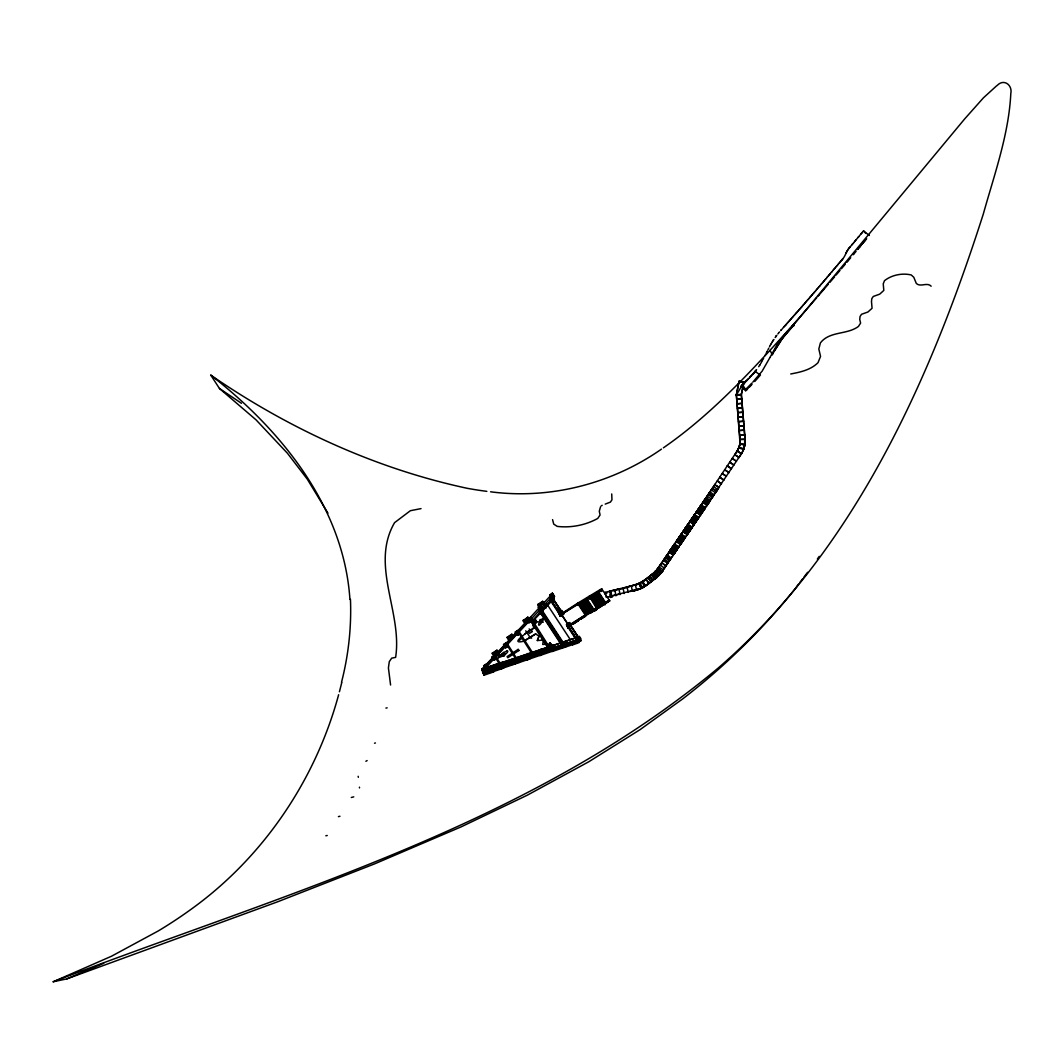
<?xml version="1.0" encoding="UTF-8"?>
<svg xmlns="http://www.w3.org/2000/svg" width="1064" height="1064" viewBox="0 0 1064 1064"><rect width="100%" height="100%" fill="white"/><g stroke="black" fill="none" stroke-linecap="round" stroke-linejoin="round"><path stroke-width="1.5" d="M538.304 607.185L540.791 605.576L538.304 607.185L540.459 610.537L542.946 608.927L540.791 605.576M538.677 609.978L538.677 607.291L540.672 606.001L542.56 608.874L542.494 612.891L540.539 614.167L539.302 612.266M537.307 640.555L539.049 636.139L537.307 640.555L543.398 640.036M540.047 612.279L541.244 611.188L531.096 621.895M540.06 655.517L538.371 652.817L540.06 655.517L542.667 653.722L540.964 651.128M542.879 622.147L538.956 621.762C551.817 609.273 533.184 636.312 540.379 619.501M540.446 612.039L562.67 645.875M540.193 652.91L542.414 651.474L540.871 649.133M540.539 614.167L540.578 610.164L546.098 606.507L542.68 601.306L538.052 604.299L538.052 605.855L542.653 602.889L542.68 601.306M540.845 611.614L563.215 645.688M552.163 651.314L541.084 655.131L539.288 651.514M567.272 644.89L567.298 642.709L565.928 643.6L565.636 645.954L567.272 644.89L566.234 643.321L564.598 644.372L565.636 645.954M745.106 441.693L745.239 440.975M541.656 651.274L541.855 653.522L540.206 654.599L540.273 652.179L541.656 651.274L540.791 649.958L539.408 650.862M546.058 608.049L546.098 606.507M740.225 440.908C738.097 444.167 745.133 446.508 745.119 443.116M745.226 441.44L745.066 442.531M744.574 446.162L744.813 434.657L739.706 435.229L744.813 434.657M739.826 434.977L739.919 443.688L740.198 439.432L745.186 439.193L745.119 440.842M550.115 597.742L550.234 594.909L552.229 593.632L554.118 596.492L553.879 600.721M550.806 602.144L550.873 600.615L553.599 598.846L553.519 600.389M551.232 600.641L551.298 598.939L553.107 601.665M551.684 598.779L551.751 597.356M549.889 642.989L552.402 645.569L549.889 642.989L548.465 645.263L552.402 645.622L548.479 645.183L549.902 642.909M552.336 593.26L549.862 594.869L552.017 598.141L554.504 596.478L552.336 593.207L554.504 596.478M552.416 597.622L552.283 600.415L532.013 622.081M550.181 647.524L482.404 670.267L550.181 647.617L547.056 644.146L542.707 644.465L543.398 639.916M745.212 441.893L745.039 442.996M553.041 648.614L555.248 647.178M555.368 649.466L552.775 651.141L551.086 648.442M558.374 612.532L561.659 610.404L563.441 613.117M558.826 612.691L560.13 616.322L562.856 614.553L562.989 613.09L561.553 610.922L558.826 612.691L560.13 616.322M554.49 646.992L554.57 649.146L552.934 650.21L553.12 647.883M560.529 614.846L549.809 598.567M564.013 613.888L560.648 616.069L560.768 614.739L550.048 598.46M561.433 612.399L561.553 610.922M561.3 615.657L561.499 613.662L561.819 615.737L561.38 615.058L564.026 613.343M739.999 443.063L736.421 394.744L739.094 381.231L743.989 382.269L741.289 394.704L745.026 438.834M562.351 614.979L562.47 613.635L550.234 594.909M745.159 442.704L744.96 443.768M561.619 645.263L576.715 639.916M562.603 646.752L561.646 644.984M562.577 647.976L562.696 646.832L539.461 611.454M563.774 645.489L538.677 607.291M563.867 644.279L568.123 643.082M564.319 642.071L566.527 640.568M566.793 624.794L568.056 628.359L566.793 624.794L569.533 623.012L570.783 626.59M566.966 624.688L577.725 641.047L579.933 639.57M567.059 625.818L567.205 624.528L577.978 640.874L577.779 642.084L579.96 640.528L580.093 638.44L578.71 639.331L578.324 641.592M568.136 627.414L571.421 625.233L569.626 622.507L566.341 624.701L577.779 642.084M569.36 624.422L569.533 623.012M866.149 239.214L864.766 240.969M568.056 645.21L565.463 646.885L563.787 644.186M744.88 444.406L740.025 443.435L738.323 448.968M577.326 604.724L577.539 603.275L601.665 588.738L609.672 600.814L598.46 608.276M577.592 605.097L577.792 603.767L560.169 615.245L602.104 589.403L601.652 591.464M577.765 605.403L577.978 603.953M572.844 643.454L572.632 644.904L577.672 643.161M579.069 605.31L579.268 603.993L585.679 613.755M579.534 605.044L579.734 603.727L586.158 613.476L585.932 614.713L587.793 613.609M586.397 614.447L586.623 613.17L580.212 603.448L580.479 604.472M580.944 604.246L581.144 602.902L587.554 612.651L587.328 613.915M739.959 443.927L739.706 444.845M582.341 603.408L582.553 602.078L578.324 604.578M577.1 637.802L579.308 636.299L580.838 638.626L578.63 640.129M582.806 603.195L583.019 601.812L589.429 611.547M583.258 602.929L583.498 601.532L589.908 611.268L589.642 612.585M577.646 641.286L577.433 642.603L580.159 640.834L580.385 639.504L577.646 641.286L576.209 639.105M488.948 669.708L490.65 672.421L493.244 670.613L493.576 671.916L484.053 675.201L481.766 669.269L578.377 637.004L489.6 666.862M584.202 602.37L584.429 600.987L590.839 610.723M739.839 444.18L740.039 443.449M744.84 444.672L743.39 449.912M584.655 602.144L584.894 600.721L591.305 610.443L591.039 611.8M576.475 639.823L578.151 642.523L580.745 640.834L569.16 623.211L580.745 640.834M579.042 636.871L580.838 639.61L577.553 641.738M585.12 601.892L585.36 600.442L591.77 610.177L591.504 611.534M744.906 444.792L743.975 448.33M585.586 601.626L585.838 600.163L592.236 609.898M585.918 600.681L586.224 598.846L589.483 596.744L589.137 598.593M482.524 672.062L483.761 673.978L579.135 640.914L483.628 673.765L482.817 670.653M578.936 642.736L579.188 641.273L562.683 646.952M586.051 601.32L586.304 599.897L578.47 604.977M481.819 669.469L483.096 671.451L579.601 639.198L483.043 671.264L481.766 669.269L551.498 594.683L552.495 596.239L482.803 670.879L481.965 669.868L530.843 617.519L531.707 618.45L530.843 617.519M586.517 601.067L586.769 599.617L593.18 609.313L592.901 610.709M586.331 613.835L593.632 609.1L587.235 599.351L578.803 604.272L585.213 614.021L585.36 616.548L585.559 615.431L577.539 603.275L562.829 612.798M585.054 616.389L585.28 615.112L570.264 624.887M589.31 598.912L589.669 596.917M586.863 614.181L587.102 612.891L580.678 603.182M589.882 598.221L597.941 592.901L604.339 602.596M590.613 598.766L590.946 596.971L597.356 606.693M589.19 612.851L589.443 611.521M590.573 612.066L590.839 610.683L585.107 614.633M591.97 611.268L592.249 609.858M740.105 440.469L736.315 395.023L739.094 381.231M739.932 444.087L739.679 445.257M592.422 611.015L592.715 609.592L586.304 599.897M595.72 595.734L596.079 593.978L602.477 603.687L602.091 605.336M596.186 595.441L596.545 593.712L602.942 603.408M593.632 609.1L585.213 613.995M597.476 593.739L597.862 591.863L601.892 589.283M597.582 594.59L597.941 592.901M598.061 594.284L598.407 592.621M741.302 394.664L743.989 382.269L736.315 395.023L741.289 394.704L736.328 394.97M596.532 608.661L596.891 606.932L590.48 597.25L598.872 592.355L605.256 602.064L596.292 607.89M598.021 607.611L609.22 600.136L596.798 607.69L597.064 609.18L589.23 596.252L588.751 598.872L601.213 590.799M598.846 607.305L599.232 605.562M599.311 607.025L599.697 605.296L593.286 595.614M599.764 606.746L600.163 605.017L593.752 595.348M600.229 606.467L600.628 604.738L594.217 595.069M598.38 607.571L600.708 606.161L601.094 604.472L594.683 594.803L601.08 604.498M601.546 604.232L595.135 594.563L601.559 604.192L601.16 605.908L599.351 603.142M601.626 605.629L602.024 603.926L595.614 594.257M642.962 581.37L635.368 584.907L604.99 592.382L604.711 593.606L605.882 593.313M739.374 446.202L739.653 445.337M739.493 445.949C736.221 449.154 751.104 450.71 739.068 447.226L737.166 451.07L741.422 453.743L741.794 453.078M604.339 602.557L603.953 604.192L604.804 602.291M341.81 682.383L339.429 691.76M605.256 602.064L596.891 606.932M604.897 604.937L605.336 603.128L609.379 600.495M609.379 592.435L609.685 591.212L619.807 588.764M610.005 592.076L610.816 590.986L611.893 596.864M744.88 444.393L743.643 449.287L744.042 448.237M611.108 597.104L609.685 591.212M611.547 596.066L611.494 596.971M614.487 590.932L614.872 590.015L615.936 595.84M338.631 694.726C315.529 780.045 263.207 857.385 191.36 909.095A433.713 410.332 -37.3 0 1 158.243 930.96L111.52 956.217L53.2 981.766L66.713 978.92L277.837 901.713L374.462 863.928L461.217 826.834L527.385 795.141L588.871 761.704L640.116 729.611L682.742 698.862A657.698 623.903 -12.8 0 0 796.723 586.796M620.019 594.683L619.022 588.964L614.021 591.052M624.116 593.539L623.172 588.405M627.095 587.328L626.044 587.208M628.199 592.409L627.055 586.956M694.167 515.561L694.912 514.098M626.935 587.355L640.422 582.926M635.274 585.187L640.062 583.112L642.51 587.621L646.566 585.107M641.579 582.474L647.484 577.912M638.121 589.429L641.286 588.232L639.118 583.577L645.914 579.109L649.107 583.178L642.842 587.674M647.71 577.912L652.432 574.148M643.707 580.824C640.887 591.385 651.713 580.891 655.397 578.351M649.585 576.475L652.791 580.492M651.155 575.278L655.544 571.474M657.033 577.021L656.302 577.779L653.017 573.682L645.436 579.654M651.461 575.065C653.934 570.065 660.372 576.888 655.171 578.696M650.915 581.928L648.109 577.433M482.271 669.682L550.035 647.045L550.314 648.322L482.577 670.958L482.271 669.682L550.035 647.045M668.471 562.031L664.189 559.185L655.544 571.488M674.842 543.491L657.619 569.054L658.988 566.952L663.284 569.812L661.861 571.847C651.301 563.175 660.744 579.321 663.298 569.772L685.881 536.376M482.577 670.958L550.314 648.322M643.188 581.383L651.554 574.813L654.759 578.843L654.24 579.388M665.931 566.008L661.808 562.736L661.449 563.428M664.189 559.185L663.776 559.97M669.961 560.036L665.904 556.618L665.505 557.443M666.729 555.647L667.5 554.278M668.445 553.16L669.057 551.95L673.339 554.796L672.727 555.967M669.057 551.95L668.618 552.894M660.478 573.682L661.875 571.807L657.552 576.715L654.028 572.937C656.249 566.74 659.747 575.97 661.875 571.807M669.057 552.269L669.362 551.498L673.645 554.344M672.249 547.295L676.624 549.995L676.012 551.152L671.61 548.213L671.118 549.25M671.517 548.678L673.499 545.46L678.101 547.814L673.805 545.007L673.166 546.284M664.441 568.216L660.279 564.997L659.946 565.636M665.971 565.902L661.795 562.763M675.68 542.627L681.199 534.181M667.434 563.774L667.846 562.962M676.904 540.845L677.316 539.834L681.598 542.64L677.289 539.874M678.819 537.666L683.101 540.459L678.832 537.613L678.327 538.77M669.336 560.967L670.027 559.704M743.816 387.229L742.22 385.181L746.529 390.288M670.613 559.052L671.796 557.084M679.75 536.682L680.362 535.405L684.644 538.198M736.687 399.466L741.768 398.894L736.66 399.173M671.251 558.121L667.181 554.716L664.441 558.799M681.572 533.636L680.375 535.777M682.33 532.931L685.562 527.771L689.804 530.617M673.352 555.062L673.964 553.865M686.905 535.259L688.009 533.224L683.726 530.444L682.835 532.173M673.964 554.171L674.589 552.961L670.28 550.154L674.563 553.001M674.576 553.267L675.201 552.07L670.985 549.13M684.152 530.271L685.243 528.236L689.512 531.016L688.421 533.037M737.073 403.921L742.153 403.349L737.046 403.722M675.174 552.389L677.795 548.266M684.884 529.194L685.549 527.797M675.6 551.751L675.906 551.019M676.638 550.248L676.957 549.49L672.661 546.683L671.929 548.066M677.05 549.649L677.369 548.878L673.073 546.071L672.541 547.175M677.462 549.037L678.101 547.814L673.791 545.047M678.074 548.146L679.138 546.298M688.993 523.182L689.804 521.533L694.047 524.366L693.236 525.962M679.949 545.42L685.549 536.868L684.817 538.304M689.605 522.291L690.403 520.668L694.672 523.435L690.39 520.708M680.255 544.967L680.987 543.531M690.656 520.735L691.294 519.392L695.55 522.171M680.867 544.09L681.904 542.188M695.683 522.358L696.175 521.24L691.906 518.474L683.048 531.894M681.785 542.746L682.516 541.297L678.22 538.504M691.733 519.152L692.81 517.157L697.066 519.937L695.989 521.905M743.217 450.338L743.523 449.66M682.41 541.815L683.421 539.967L679.138 537.174M683.301 540.525L684.032 539.089L679.75 536.283M697.824 519.205L698.569 517.742L694.313 514.976L693.542 516.479M683.926 539.594L684.338 538.637L680.056 535.844L679.138 537.573M684.232 539.155L684.95 537.759L680.667 534.966L680.175 536.07M695.67 513.34L701.522 504.416M686.599 535.697L691.467 528.17M696.893 511.545L697.638 510.068L701.868 512.888M697.505 510.627L698.543 508.765L702.772 511.571M743.177 417.008L738.203 417.314L743.177 417.061M687.809 533.928L688.608 532.346L684.338 529.553L683.46 531.282M698.742 508.818L699.434 507.462L703.663 510.268M742.419 408.071L737.445 408.39L742.406 407.964M699.354 507.9L700.325 506.158L704.714 508.725M691.028 528.821L690.177 530.444M690.842 529.486L692.531 526.614M703.011 502.208L702.267 503.578M692.225 527.052L691.706 528.263L693.249 525.922M702.719 502.9L703.636 501.29L707.866 504.083L706.948 505.653M704.82 499.575L703.517 501.703M738.576 421.783L743.669 421.224L738.549 421.557M704.567 500.133L705.233 498.963M693.848 525.057L694.393 523.847L690.097 521.107L694.393 514.87M694.154 524.605L695.271 522.557L691.001 519.791L690.031 521.653M695.071 523.262L695.869 521.679L691.613 518.913M696.907 520.562L697.678 519.059M712.787 496.928L713.226 496.117L708.983 493.363L708.558 494.175M697.519 519.658L697.997 518.58M738.961 426.265L744.055 425.693L738.935 426.119M698.383 518.407L699.168 516.878M711.098 490.358L712.242 488.509M699.913 516.107L701.096 514.005M700.218 515.654L701.349 513.646M712.162 488.748L713.598 486.487L717.668 489.56M701.136 514.298L702.187 512.409L697.944 509.643M702.054 512.928L703.091 511.092L698.835 508.339L698.303 509.457M702.985 511.571L704.102 509.603M703.903 510.201L705.312 507.847M704.208 509.736L704.873 508.486L700.631 505.733L700.179 506.677M704.834 508.818L705.764 507.182M706.642 506.105L709.05 502.328L704.82 499.561M719.73 477.364L723.959 480.103L719.823 477.217M707.879 504.269L708.77 502.74L704.528 499.987M708.81 502.886L709.262 502.022M709.422 501.969L711.337 498.923L707.108 496.17L706.669 497.008M722.23 473.6L726.459 476.326L722.256 473.56M710.26 500.718L706.27 497.42L705.366 498.763M724.797 469.729L728.946 472.576M714.05 495.026L710.034 491.807L709.196 493.058M715.327 493.098L716.484 491.249M716.391 491.488L719.384 486.926M729.718 462.308L733.947 465.048L729.798 462.202M744.707 434.91L745.079 439.432L740.198 439.432M53.2 981.766C281.002 894.239 527.305 827.18 718.32 667.939C853.86 550.713 929.604 381.697 983.269 214.143C994.241 174.922 1008.845 134.197 1010.787 93.752C1012.729 85.093 1003.924 78.35 997.247 85.399A39.009 35.897 -13.5 0 0 996.343 86.064L983.429 97.835L964.609 118.995L782.971 337.66M719.078 487.352L714.729 484.905L715.141 484.187M732.218 458.557L736.434 461.284L732.338 458.371M793.465 325.73L792.946 324.706M734.825 454.554L738.881 457.587M845.667 253.977L845.986 253.285M721.459 483.867L717.336 480.888L721.392 483.96M738.948 447.478L737.232 450.976L737.645 450.218M846.026 253.192L846.226 252.78A24.858 23.634 18.8 0 1 848.873 248.417L849.857 247.194M742.991 450.857L742.313 452.213M845.508 254.323L845.308 254.748A24.632 23.474 18.5 0 1 842.701 259.018M846.146 252.939L846.346 252.514A24.858 23.634 18.8 0 1 848.966 248.245L849.338 247.832M739.094 457.267L734.705 454.807L737.286 450.83L741.435 453.743L743.763 449.048M766.665 352.304L767.317 351M766.08 353.501L766.732 352.184M869.368 235.463L863.516 230.915L865.83 233.415M769.831 357.704L762.143 371.137L752.846 382.109M769.964 357.438L778.369 342.315L788.624 329.774M765.481 354.658L765.029 355.589M772.291 354.804L770.057 350.282L787.559 330.971M772.411 354.565L773.355 352.703M767.915 349.843L768.767 348.154M772.836 353.714L773.235 352.955M773.368 352.689L782.878 337.7M763.606 358.302L762.861 359.738M769.511 346.771L770.269 345.361M774.432 350.654L781.641 339.27M770.336 345.255L771.107 343.858M762.369 360.616L761.877 361.521M771.187 343.752L772.118 342.143M761.505 362.146L760.707 363.529M742.034 452.679L741.236 454.049M772.052 342.289L773.767 339.509M760.161 364.38L759.643 365.258M759.856 364.872L758.699 366.708M772.943 340.839L773.621 339.735M737.352 450.724L736.78 451.681M738.935 457.52L741.555 453.49M666.889 555.488L693.116 516.718L697.359 519.538M677.223 540.366L673.991 545.074M677.502 539.953L683.261 531.548M704.408 500.16L691.268 519.831M736.9 451.429L693.13 517.091M741.182 454.062L685.535 536.908L681.266 534.075M691.001 529.26L689.326 531.707L690.124 530.138L685.841 527.358L685.309 528.582M670.48 550.168L672.036 547.588L676.638 549.955M709.608 492.605L711.297 489.932L715.5 492.725M713.811 486.182L714.848 484.612L719.064 487.405M668.737 561.619L669.349 560.715M715.527 492.672L711.55 498.604M688.222 523.914L685.974 527.172M669.389 560.662L665.266 557.576L664.88 558.361M708.983 493.363L705.818 498.271M670.852 558.48L670.214 559.438L665.891 556.658M600.522 506.89L599.285 511.199L600.069 514.989L597.769 518.421C585.692 525.164 570.942 528.037 557.203 526.387L553.719 524.1L552.562 519.631M858.116 248.67L857.597 249.481L858.196 248.803M700.378 506.384L701.229 504.868L705.472 507.621M711.949 498.178L712.388 497.353L708.159 494.614L707.72 495.438M662.473 571.102L667.633 563.282L663.324 560.462L662.978 561.167M696.787 520.349L692.518 517.596M673.419 554.663L675.494 551.631L671.211 548.811L669.123 551.844M691.906 527.544L687.65 524.765L691.933 527.491L687.357 525.151L686.533 526.773M700.697 514.577L696.441 511.811L700.684 514.63L703.504 510.481M694.593 514.577L698.849 517.357L693.755 524.791L689.804 521.533M703.211 501.915L707.267 504.948M695.816 513.127L696.747 511.385L700.976 514.191M673.352 554.756L668.751 552.389M663.191 570.025L661.755 572.1L657.645 568.974M696.441 512.21L697.04 510.946L701.282 513.752M678.526 538.477L679.444 536.735L683.713 539.568M689.765 531.069L690.416 529.699L686.147 526.919M858.236 248.497L866.123 239.134M685.509 528.289L686.759 526.042L691.001 528.861M692.518 518.008L693.715 515.854L697.957 518.66M658.137 568.189L662.26 571.288M817.338 559.052L819.24 556.366M775.137 337.567L776.028 336.291M675.853 542.374L676.704 540.725L680.973 543.571M673.592 545.659L674.536 543.93L678.805 546.776L678.486 547.548L674.124 544.555M676.465 541.47L677.01 540.286L681.279 543.119M677.09 540.565L677.914 538.956L682.197 541.789M775.629 336.889L776.534 335.612M677.702 539.661L678.526 538.065L682.795 540.898M669.256 551.95L669.974 550.607L674.257 553.453M669.881 551.046L670.586 549.702L674.869 552.548M666.131 556.525L666.543 555.674L670.839 558.52M776.135 336.211L776.693 335.399M807.603 572.312L803.626 577.566M756.584 369.62L754.762 372.014M705.126 499.309L705.432 498.657L709.648 501.45M756.238 370.073L754.935 371.788M781.601 339.376L782.705 337.913M799.596 582.766L802.628 578.869M657.725 568.748L656.488 570.437L660.505 573.629L658.549 575.744M796.55 586.65L798.585 584.069M754.748 381.484L760.428 375.033A48.665 46.869 14.4 0 1 755.121 371.269L755.068 371.349M842.741 258.831L841.784 260.068M777.837 334.003L778.436 333.205M618.849 589.589L626.909 587.461M842.568 259.044L839.642 262.608M754.988 371.442L753.458 373.544M782.798 337.873L793.664 325.305M687.158 525.869L687.969 524.273L692.212 527.106M849.431 247.792L850.043 246.981M778.728 332.926L779.5 331.928M866.655 238.708L866.029 239.453M853.687 242.712L855.722 240.211M854.924 241.235L858.728 236.62M858.116 237.418L862.186 232.497M861.188 233.761L863.516 230.915M841.691 260.108L841.065 260.919M754.442 372.307L752.9 374.182M858.555 248.378L859.26 247.54M859.446 247.327L860.058 246.582M859.978 246.688L861.388 244.986M861.813 244.494L862.452 243.723M862.877 243.23L863.516 242.446M863.875 242.02L864.58 241.182M850.482 246.516L852.703 243.802M851.905 244.826L853.767 242.539M850.721 257.714L847.689 261.318M853.222 254.735L853.927 253.897M854.113 253.684L856.068 251.343M839.11 263.247L840.081 262.023M845.375 264.072L841.438 268.727M846.798 262.369L847.516 261.531M833.923 269.365L834.894 268.141M834.455 268.74L836.69 266.04M836.251 266.625L838.299 264.138M837.86 264.723L839.19 263.074M840.001 270.416L836.065 275.071M829.455 274.632L830.253 273.634M829.986 274.007L831.862 271.732M831.423 272.317L833.285 270.043M833.032 270.416L834.003 269.205M834.641 276.76L829.8 282.439M825.159 279.672L825.77 278.888M825.518 279.26L827.38 276.999M826.941 277.571L828.816 275.31M828.377 275.895L829.534 274.472M828.364 284.128L824.241 288.956M754.017 372.613L750.625 376.363M821.475 283.915L819.599 286.176M821.036 284.5L822.911 282.239M822.472 282.825L824.334 280.563M823.908 281.149L825.238 279.513M817.351 288.73L815.649 290.765M818.602 287.267L816.913 289.302M818.349 287.639L820.038 285.591M822.991 290.419L818.854 295.233M823.35 289.993L824.068 289.155M813.681 293.065L814.652 291.855M814.399 292.228L815.915 290.406M817.95 296.271L818.668 295.433M810.263 297.016L811.061 296.031M810.808 296.391L812.311 294.568M811.885 295.14L813.401 293.318M813.135 293.691L813.761 292.906M816.7 297.734L810.569 304.823M807.629 299.982L806.113 301.804M807.204 300.553L808.72 298.731M808.467 299.104L809.797 297.481M809.544 297.853L810.342 296.856M660.305 573.749L656.288 577.805L652.737 573.895M804.317 303.878L805.288 302.681M805.036 303.041L806.366 301.431M810.196 305.235L804.038 312.311M801.418 307.19L802.03 306.419M801.777 306.778L803.121 305.168M802.868 305.541L804.198 303.932M798.771 310.156L797.428 311.752M798.519 310.515L799.862 308.906M799.609 309.265L800.939 307.669M800.687 308.028L801.485 307.044M803.852 312.523L796.55 320.836M780.71 330.611L781.521 329.627M795.965 313.415L796.763 312.43M796.338 313.002L797.681 311.393M793.478 316.168L792.321 317.551M780.896 330.399L781.694 329.414M793.225 316.513L794.582 314.917M794.329 315.277L795.673 313.68M795.234 314.239L796.032 313.255M790.672 319.413L791.47 318.442M791.217 318.801L792.574 317.192M796.364 321.049L791.669 326.369M788.53 321.754L787.174 323.35M789.448 320.716L788.091 322.312M789.195 321.075L790.552 319.479M790.113 320.038L790.738 319.267M793.571 326.023L794.303 325.185M785.884 324.799L786.509 324.028M786.256 324.387L787.427 322.99M789.554 328.736L788.57 329.827M789.488 328.816L790.579 327.592M790.472 327.685L791.776 326.236M782.439 328.59L784.474 326.302M784.221 326.661L785.591 325.065M785.152 325.624L785.95 324.653M656.594 570.171L655.291 571.74L659.068 575.238L654.972 571.913M524.818 633.825C555.062 615.125 500.851 646.686 523.727 641.206L535.684 633.918L523.727 641.313M770.057 350.282C737.379 385.713 703.158 420.333 663.377 447.838M751.809 375.326L750.772 376.496M659.733 574.4L658.284 575.877M482.404 670.267L531.269 617.798L533.769 628.279M541.643 610.763L551.884 599.803L541.643 610.696L564.904 646.181L564.784 647.338L563.016 644.664M483.588 673.831L485.836 671.424M498.231 658.19L503.857 652.166M750.24 376.988L749.788 377.534M749.588 377.747L750.04 376.975M749.841 377.175L748.99 378.358M748.471 378.598L747.593 379.795M751.836 383.133L746.17 388.905M747.101 379.994L745.957 381.471M747.886 379.196L746.582 380.819M752.075 384.224L750.599 385.74M745.917 381.205L740.97 386.205M746.516 380.606L744.986 382.455M750.107 386.245L749.295 387.057M750.798 385.527L749.402 386.964M744.055 383.399L744.773 382.601M744.401 383.053L745.305 382.056M743.231 384.237L744.122 383.266M748.311 388.067L745.718 390.674L746.715 389.677M742.167 385.314L742.778 384.609M654.107 572.738L653.017 573.682M656.382 577.579L654.666 579.082L651.54 574.853M654.759 578.843L646.739 585.16M646.819 585.08L655.73 578.085M646.486 585.346L645.422 586.104M661.476 449.128C612.146 483.561 550.407 499.681 490.584 491.794M577.845 638.014L579.215 637.123M578.178 642.403L580.771 640.714M496.928 650.171L497.101 651.128L492.459 654.134L492.26 653.19L496.928 650.171L498.63 652.791M506.291 644.146L507.249 643.68L517.011 658.975L516.04 659.441L517.011 658.975M494.215 655.757L492.22 657.047L494.108 659.959L496.103 658.656L492.871 653.376L496.848 650.809L499.907 655.504M492.871 653.376L495.731 653.19L497.54 652.019L496.848 650.809M505.639 647.843L508.14 646.167L505.972 642.856L503.485 644.531L505.639 647.79M529.114 628.93L532.16 631.577L529.433 633.466L528.077 631.152M494.64 656.608L495.611 656.156L500.851 664.375L499.894 664.827L500.851 664.375M560.249 614.859L562.989 613.09M498.005 656.927L500.333 655.411L500.492 656.355M502.7 653.948C507.448 651.314 499.734 654.533 504.137 656.275M578.696 604.924L587.222 599.404M485.317 666.609L486.275 666.157L487.897 668.711L486.953 669.163L487.897 668.711M505.094 654.4L504.017 655.225L503.245 653.948L504.336 653.243L505.121 654.52M485.929 668.711L487.937 667.407L486.048 664.508L484.04 665.798L486.674 671.743L488.655 670.453M485.809 669.083L488.31 667.407L486.155 664.096L483.641 665.718L485.796 669.043M490.783 671.49L490.291 668.884L491.688 667.979L492.433 670.426L490.783 671.49L489.759 669.908L489.427 667.554L490.823 666.649M492.433 668.245L490.211 669.682L488.669 667.274M503.006 664.202L501.609 665.093L501.969 667.7L503.618 666.636L502.142 662.872M501.516 665.838C495.412 659.56 507.648 671.464 502.221 662.047M499.694 665.146L501.836 668.631L504.442 666.928L502.74 664.229M596.425 607.238L602.956 603.381M570.41 624.289L596.798 607.69M515.907 659.88L514.524 660.784L514.737 663.364L516.373 662.3L515.056 658.563L516.373 662.3M584.535 615.524L585.932 614.673M514.444 661.515C508.233 655.118 520.615 667.221 515.136 657.738M570.849 624.967L609.672 600.814M592.435 610.962L590.108 612.332L590.374 610.962L583.963 601.266M590.148 612.492L596.944 608.089M568.229 626.975L570.956 625.193M573.456 623.783L578.789 620.325M581.463 618.596L585.466 615.99L585.014 615.325M596.066 608.927L597.463 608.089M572.831 624.315L578.257 620.791M580.984 619.035L583.697 617.266M600.694 606.187L602.557 605.03M590.587 613.157L597.13 608.927L596.678 608.249M526.547 655.158L527.93 654.254L529.127 657.911L527.478 658.975L526.441 657.392M594.43 611.215L596.572 609.818L596.957 608.049L593.712 610.151L586.224 598.846M515.495 659.893L517.184 662.486L514.59 664.282L512.901 661.702M528.795 655.584L527.412 656.475L527.478 658.975M532.293 654.134L533.131 653.602L518.873 631.231L517.902 631.697L532.146 654.054L533.131 653.602M529.978 658.816C530.883 655.983 523.368 663.377 529.925 658.097L528.236 655.517M549.197 648.229L548.199 648.694L549.197 648.229L530.324 618.756M552.256 646.566L553.626 645.675M565.064 642.284L566.434 641.393M540.193 606.812L538.663 604.485L542.613 601.931L543.957 602.317L545.672 606.586L541.722 609.14M538.663 604.485L543.957 602.317M554.118 596.492L552.136 597.782L551.923 601.998L550.687 600.109M544.675 603.408L542.879 604.565L542.161 603.474M550.78 601.054L554.065 598.872M523.262 620.924L527.864 617.133L523.262 620.924L524.964 623.517M523.821 620.325L527.784 617.772L530.989 621.283L528.994 622.573L527.119 619.581L523.821 620.325L526.121 623.823M529.101 618.397L527.106 619.687L527.212 622.241M529.486 619.288L530.471 618.809M527.837 620.684L529.633 619.514M508.978 640.528L507.196 637.256L511.837 634.237L513.553 636.857M507.794 637.442L511.771 634.876L513.393 636.924L511.584 638.081L510.866 636.99L507.794 637.442L510.095 640.954M507.275 637.921L511.837 634.237M535.431 619.714L533.649 620.871L535.072 623.198C539.541 622.746 532.758 616.987 536.855 622.054M534.208 620.844L535.312 620.139L536.057 621.429L534.966 622.134L534.208 620.844L535.312 620.139M518.048 631.763L518.873 631.231M510.866 636.99L512.675 635.82M536.841 621.881L535.072 623.198M517.264 635.328L519.764 633.705L517.609 630.407L515.109 632.069L517.277 635.381L519.764 633.758M503.871 644.571L505.866 643.281L507.754 646.167L505.759 647.471L503.871 644.571L504.203 646.846M507.222 650.609L498.883 656.076C498.83 659.693 510.587 651.567 507.235 650.716M518.168 649.359L507.076 656.608L507.794 657.738L518.899 650.49L518.168 649.359L518.899 650.596M641.326 582.42L642.536 581.649L645.516 585.865L641.193 588.472L642.776 587.7M530.963 637.097C528.781 638.826 531.721 635.886 531.588 638.214M640.927 582.846L639.969 583.378M641.299 582.434L640.488 582.886M351.293 797.481L353.753 796.856M338.405 816.633L339.961 816.261M374.528 743.204L375.446 742.965M365.896 761.279L367.12 760.574M601.187 505.892L602.197 505.32M631.404 586.158L632.295 591.291L636.219 590.227M103.727 963.266L66.713 978.92M640.927 588.379L606.294 597.356L604.99 592.382M484.053 675.201L483.708 673.911L502.288 666.423L501.836 663.776L501.024 662.5L481.766 669.269M640.222 588.871L636.339 590.201M501.836 663.776L483.043 671.264L483.761 673.978M610.204 592.036L610.257 591.105L611.534 596.093M635.301 585.107L639.052 583.777L641.206 588.445L636.658 590.054M489.985 669.535L500.333 665.971L501.344 667.7M490.025 669.722L525.895 657.286M529.008 656.222L560.09 645.516M508.831 663.377L502.62 665.505L503.591 667.008L502.594 665.04M513.486 661.768L516.585 660.704M538.331 653.216L541.443 652.152M552.309 648.415L555.421 647.338M483.136 673.02L563.787 645.383M562.111 646.061L577.18 640.834M483.575 673.579L562.63 646.486M501.57 668.604L541.084 654.998M493.497 671.584L501.596 668.804L501.423 667.806M572.671 644.624L552.149 651.527L531.933 619.501M637.988 589.469L636.445 589.895M632.322 591.198L636.631 590.121L635.368 584.907L627.215 586.916M610.603 591.917L611.374 591.717M606.267 593.22L607.025 593.034M636.312 589.922L633.984 590.507M610.284 597.476L612.279 596.758M620.325 593.912L611.747 596.026M634.37 590.414L629.688 591.584M790.751 373.969C800.5 372.134 810.741 369.913 818.016 362.691L820.544 356.387L818.828 349.019L820.397 342.914C829.614 330.877 846.984 334.974 858.395 326.475L860.603 323.137L859.739 319.466L860.044 316.513L861.508 314.292L867.958 311.991L872.068 308.254L871.496 301.644L871.788 298.705L873.265 296.47L879.702 294.156L883.812 290.419L883.24 283.822L884.49 280.683C891.738 274.924 902.259 272.85 911.21 274.951L913.79 277.278L916.304 283.45C920.533 287.519 927.063 281.894 931.16 286.189M325.85 835.772L327.233 835.493M385.926 708.092L387.15 707.839M605.203 504.11L610.43 502.102L611.96 499.827L611.72 493.962M421.025 508.619L410.372 510.707L394.558 522.663C369.926 565.157 402.604 612.399 395.622 657.379L391.685 658.151L389.291 661.662L388.413 667.913L390.581 685.003M736.421 394.744L741.395 394.438L745.119 440.39M486.847 491.355L482.285 490.743A334.123 318.109 0.1 0 1 467.202 488.296C375.326 468.626 288.091 428.313 210.805 375.153L219.45 388.48L256.052 419.854L287.413 453.224L307.297 479.159L327.951 513.167M739.041 381.391L743.922 382.428M724.73 469.836L728.946 472.562M708.97 493.417L713.199 496.157M241.462 403.296L219.45 388.48M704.235 500.426L708.451 503.219M703.929 500.851L708.159 503.658M703.344 501.716L707.56 504.522M702.745 502.58L706.975 505.387M700.923 505.294L705.153 508.1M700.032 506.597L704.262 509.403L703.357 510.693L699.141 507.9M703.982 509.789L699.726 507.036L703.956 509.842M698.822 508.379L703.065 511.146M698.237 509.204L702.466 512.01M697.346 510.507L701.575 513.313M696.149 512.25L700.378 515.056M694.3 515.016L698.556 517.782M694.007 515.415L698.25 518.221M693.409 516.293L697.651 519.099M692.797 517.197L697.053 519.977M692.212 518.035L696.455 520.855M691.893 518.514L696.149 521.293M690.709 520.23L694.952 523.049M687.051 525.589L691.307 528.422M686.453 526.481L690.709 529.3M685.229 528.276L689.499 531.069M684.937 528.675L689.193 531.508M684.631 529.114L688.887 531.947M684.032 530.005L688.288 532.825M683.713 530.484L687.982 533.277M683.421 530.883L687.677 533.716M687.384 534.155L682.902 531.628L687.078 534.594M680.973 534.514L685.229 537.347M680.348 535.445L684.618 538.238M677.622 539.395L681.891 542.228M676.398 541.177L680.667 544.01M676.092 541.616L680.362 544.462M669.668 551.046L673.951 553.892M535.684 633.918L539.049 636.259M657.486 569.067L661.635 572.113M657.406 569.293L661.542 572.352M210.805 375.153C281.202 429.869 343.832 507.102 349.923 599.391M740.89 386.298L745.611 390.781M655.238 571.78L658.948 575.345M540.379 619.581L542.879 622.201M653.855 573.11L657.339 576.888M649.904 576.223L653.11 580.252M648.029 577.659L651.235 581.689M645.835 579.348L649.027 583.365M642.417 581.915L645.316 586.158M609.167 600.375L609.606 601.054M597.862 591.863L605.323 603.168M597.01 593.446L603.408 603.142M592.821 595.88L599.218 605.602M592.355 596.159L598.753 605.868M591.89 596.425L598.287 606.148M591.411 596.705L597.822 606.413M582.553 602.078L588.964 611.827M582.088 602.357L588.498 612.093M581.609 602.623L588.033 612.372M580.199 603.488L586.623 613.197M568.921 623.424L579.694 639.77L579.481 640.98L576.794 636.91M557.603 608.488L559.398 611.228M561.193 613.955L567.91 624.156M578.111 639.637L579.095 641.14M561.42 614.38L568.056 624.515M549.995 599.883L560.648 616.069M546.75 603.793L570.144 639.358M542.613 601.931L545.672 606.586M538.052 604.299L539.767 606.892M542.042 610.271L563.122 642.43M554.57 649.146L553.533 647.577L551.897 648.641L552.934 650.21M530.856 629.595L532.16 631.577M523.222 620.139L525.776 624.049M541.855 653.522L540.818 651.953L539.182 653.017L540.206 654.599M525.736 630.806L530.258 637.708M539.288 652.245L541.084 655.131M528.01 653.429L529.553 655.836L527.332 657.206M529.127 657.911L527.93 654.254M511.771 634.876L513.3 637.216M527.332 659.906L525.643 657.313M507.196 637.256L509.749 641.166M512.09 651.634L513.779 654.214M513.699 661.781L514.737 663.364M497.54 652.019L498.258 653.123L496.449 654.293L495.731 653.19M502.115 665.239L503.791 667.846L503.551 666.729M501.49 665.2L502.288 666.423M500.945 666.117L501.969 667.7M492.26 653.19L493.962 655.81M499.841 665.944L501.596 668.804M491.98 669.256L493.576 671.916M491.408 668.844L492.433 670.426M489.427 667.554L490.291 668.884M506.424 644.212L516.173 659.52M494.773 656.688L500.027 664.92M485.437 666.689L487.073 669.243M578.377 637.004L579.601 639.198M531.215 620.152L549.037 648.149M529.646 619.341L548.372 648.761M610.071 594.723L610.669 597.383M358.156 776.308L358.329 777.305M501.423 666.835L503.658 666.064M518.82 661.941L518.873 662.619M359.472 787.161L359.486 787.932M534.966 622.134L536.057 621.429M745.239 440.243L745.119 441.228M350.455 599.351A294.01 281.189 -39 0 1 341.504 682.303M551.511 646.287L553.719 644.851L551.511 646.287M562.71 613.423L552.881 598.567L562.71 613.423M565.849 644.332L568.056 642.909L565.849 644.332M737.937 412.593L742.911 412.273L737.937 412.593M739.44 430.494L744.441 430.175L739.44 430.494M727.337 465.819L731.447 468.798L727.337 465.819M511.385 661.569C505.107 666.303 521.054 663.63 509.935 663.776L511.372 661.502L513.885 664.175L511.385 661.569M494.321 655.344L491.834 657.007L493.989 660.318L496.489 658.656L494.334 655.384M520.828 639.025L519.059 640.328L520.828 639.025M529.207 617.985L526.72 619.647L528.875 622.945L531.375 621.27L529.207 618.038M517.49 630.819L515.495 632.122L517.383 635.009L519.378 633.718L517.49 630.819M716.564 491.116L712.335 488.363L716.551 491.156M603.873 602.836L597.476 593.167L603.873 602.862"/></g></svg>
